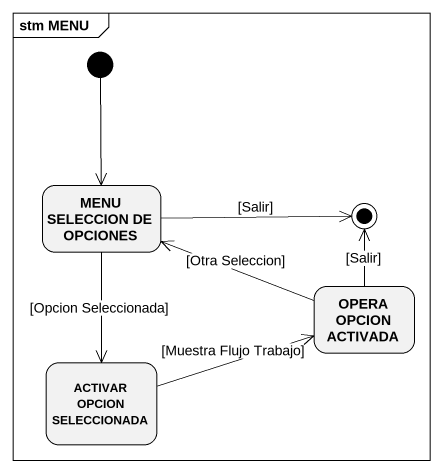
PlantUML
@startuml
mainframe stm MENU
hide empty description
state "MENU SELECCION DE OPCIONES" as MENU_SELECCION_DE_OPCIONES
state "OPERA OPCION ACTIVADA" as OPERA_OPCION_ACTIVADA
state "ACTIVAR OPCION SELECCIONADA" as ACTIVAR_OPCION_SELECCIONADA
[*] --> MENU_SELECCION_DE_OPCIONES
MENU_SELECCION_DE_OPCIONES --> ACTIVAR_OPCION_SELECCIONADA : [Opcion Seleccionada]
OPERA_OPCION_ACTIVADA -left-> MENU_SELECCION_DE_OPCIONES : [Otra Seleccion]
ACTIVAR_OPCION_SELECCIONADA -right-> OPERA_OPCION_ACTIVADA : [Muestra Flujo Trabajo]
MENU_SELECCION_DE_OPCIONES -right-> [*] : [Salir]
OPERA_OPCION_ACTIVADA -up-> [*] : [Salir]
@enduml
